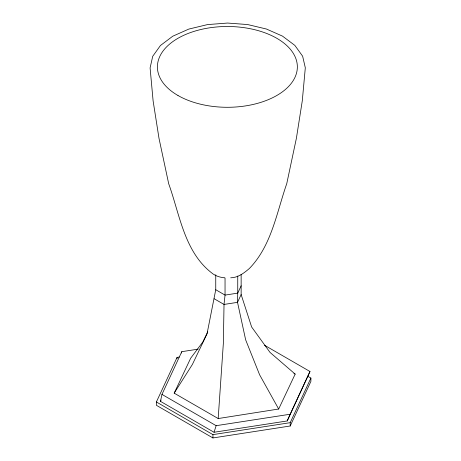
<?xml version="1.0" encoding="UTF-8"?>
<svg xmlns="http://www.w3.org/2000/svg" width="461" height="461" viewBox="0 0 461 461"><rect width="100%" height="100%" fill="white"/><g stroke="black" fill="none" stroke-linecap="round" stroke-linejoin="round"><path stroke-width="0.69" d="M207.75 331.828L202.805 342.022L190.67 358.22L174.177 393.147L218.18 418.548L278.675 409.022L295.167 374.102L270.031 352.417L251.631 326.976L241.143 294.556L241.143 274.41M218.18 418.548L223.355 343.301L224.029 304.439L225.043 295.098L225.043 278.006M174.177 393.147L192.404 364.426L207.029 333.873L215.748 289.733L215.748 274.773M264.528 345.254L309.988 371.503L287.215 420.951L214.037 432.268L160.463 401.341L161.967 394.403L181.795 351.674L198.167 349.138M181.484 353.022L181.795 351.674M214.037 432.268L216.146 425.682L290.159 414.232L309.988 371.503M287.215 420.951L290.159 414.232M307.798 376.274L310.904 378.066L310.904 381.391L290.205 425.999L212.942 437.95L156.388 405.294L156.388 401.975L177.087 357.367L179.214 357.039M160.463 401.341L161.068 400.039M241.143 285.803L237.743 293.133L237.524 302.347L245.655 339.849L259.629 374.828L278.675 409.022M241.143 294.556L237.524 302.347L224.029 304.439L214.146 298.734M290.205 425.999L290.205 422.674L310.904 378.066M156.388 401.975L212.942 434.625L290.205 422.674M230.696 277.81C238.083 277.678 244.048 273.045 249.401 268.463C271.633 245.517 276.612 212.682 286.754 183.657L296.4 138.248L302.295 100.769L305.309 67.79L302.635 56.196L294.856 45.397L282.501 36.125L266.412 29.02L247.678 24.56L227.59 23.05L207.508 24.594L188.803 29.083L172.748 36.217L160.44 45.512L152.712 56.323L150.096 67.923L153.11 100.896L159.005 138.363L168.697 183.755C179.657 214.152 184.221 251.182 211.201 272.526C214.918 275.828 219.845 277.441 224.743 277.816M215.748 289.733L225.043 295.098L237.743 293.133L237.743 276.041M293.928 373.381L295.167 374.102M161.967 394.403L216.146 425.682M212.942 434.625L212.942 437.95M177.087 357.367L177.087 358.698M177.981 95.502A69.968 40.395 0 0 0 294.994 77.292A69.968 40.395 0 0 0 209.179 27.89A69.968 40.395 0 0 0 177.981 95.502"/></g></svg>
